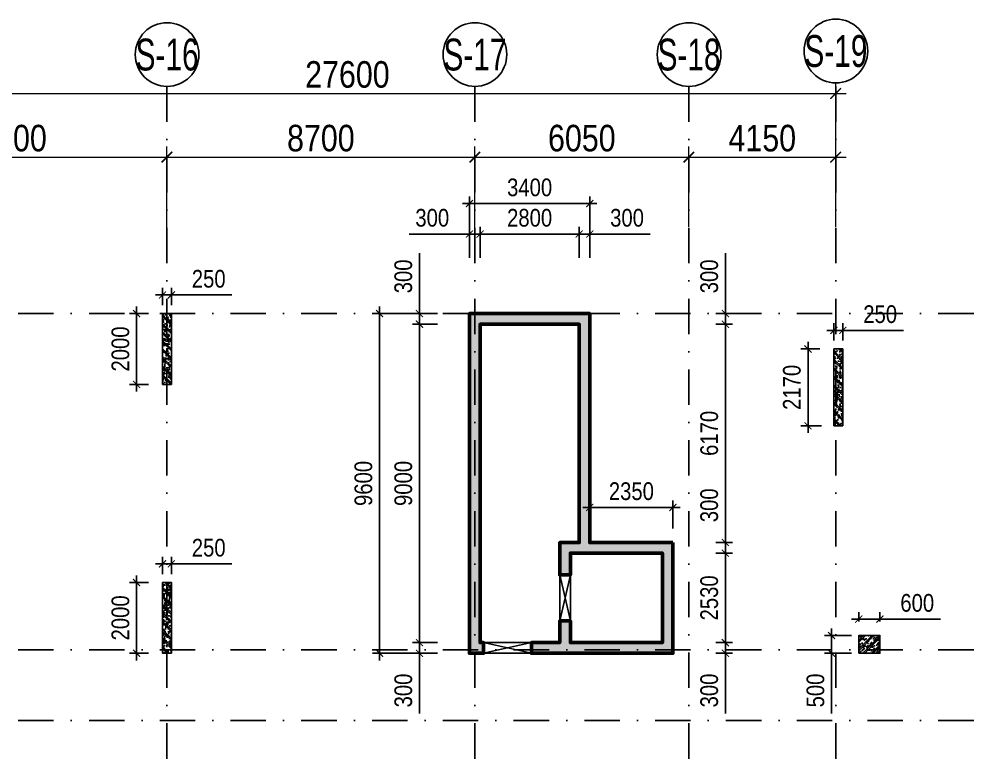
# Model space of a CAD drawing. Header units: millimetres. Extents: x 13965 to 1327256, y -72704 to 46237.
# Drawn here: x 890544 to 917364, y -25068 to -4237 of the extents above; entities that cross this region are included whole.
import ezdxf
from ezdxf.enums import TextEntityAlignment as Align

# ---------------------------------------------------------------- set-up
doc = ezdxf.new("R2010")
doc.units = ezdxf.units.MM
doc.header["$MEASUREMENT"] = 0
doc.linetypes.add('DASHDOT', pattern=[1, 0.5, -0.25, 0, -0.25])
doc.linetypes.add('DASHED', pattern=[4.5, 3, -1.5])
for name, color, linetype in [('AUDIT_I_220807103235-17', 50, 'Continuous'), ('ccu11-Khuat', 9, 'DASHED'), ('ccu11-Thay', 7, 'Continuous'), ('KC2-DIM', 251, 'Continuous'), ('KT-Dim', 8, 'Continuous'), ('KT-Luoi truc South Tower', 8, 'DASHDOT'), ('ST_MBDV Cot vach 220805$0$AUDIT_I_220805193045-5', 6, 'Continuous'), ('TNG', 50, 'Continuous'), ('Xref_ST_MBDV Cot vach 30.7.2022|Xref_ST_MBDV Cot vach 30.7.2022|Xref_ST_MBDV Cot vach 30.7.2022|Xref_ST_MBDV Cot vach 30.7.2022|A-GRID-SYM', 50, 'Continuous')]:
    doc.layers.add(name, color=color, linetype=linetype)
doc.layers.add('KT-Kich thuoc', color=159, linetype='Continuous', lineweight=18)
doc.layers.add('ST_MBDV Cot vach 220805$0$KT-Net cot vach', color=6, linetype='Continuous', lineweight=50)
doc.styles.add('Arial Narrow', font='ARIALN.TTF')
doc.styles.add('HBA-Text', font='GOTHIC.TTF')
doc.dimstyles.new('ccu12-200', dxfattribs={"dimscale": 200, "dimtxt": 2.5, "dimasz": 1, "dimexe": 1, "dimexo": 2, "dimgap": 1, "dimtad": 1, "dimdec": 0, "dimdsep": 46, "dimtxsty": 'Arial Narrow', "dimblk": 'ARCHTICK', "dimcen": -1, "dimdle": 1, "dimclrd": 256, "dimclre": 256, "dimclrt": 3, "dimadec": 0, "dimazin": 2, "dimtfac": 0.1, "dimtdec": 0, "dimtmove": 0, "dimatfit": 1, "dimldrblk": 'ARCHTICK', "dimfxl": 1, "dimtvp": 0.833333, "dimtolj": 1, "dimtzin": 12, "dimarcsym": 0})
doc.dimstyles.new('CCU_1-300', dxfattribs={"dimscale": 300, "dimtxt": 2.5, "dimasz": 1, "dimexe": 1, "dimexo": 2, "dimgap": 0.5, "dimtad": 1, "dimdec": 0, "dimdsep": 46, "dimtxsty": 'Arial Narrow', "dimblk": 'ARCHTICK', "dimcen": -1, "dimdle": 1, "dimclrd": 256, "dimclre": 256, "dimclrt": 3, "dimadec": 0, "dimazin": 2, "dimtfac": 0.1, "dimtdec": 0, "dimtix": 1, "dimtmove": 2, "dimatfit": 1, "dimfxl": 1, "dimtvp": 0.833333, "dimtolj": 1, "dimtzin": 12, "dimarcsym": 0})

# ---------------------------------------------------------------- blocks, each defined once
blk = doc.blocks.new('_ArchTick')
at = {"color": 0, "const_width": 0.15}
blk.add_lwpolyline([(-0.5, -0.5), (0.5, 0.5)], dxfattribs=at)
blk = doc.blocks.new('*D1069')
at = {"layer": 'Defpoints', "color": 0, "transparency": 16777216}
for p in [(-25223, 31492), (-33923, 28684, 0), (-25223, 28649, 0)]:
    blk.add_point(p, dxfattribs=at)
at = {"layer": 'KT-Kich thuoc', "lineweight": -2, "transparency": 16777216}
for p, q in [((-33923, 29284), (-33923, 31792)), ((-25223, 29249), (-25223, 31792)), ((-34223, 31492), (-24923, 31492))]:
    blk.add_line(p, q, dxfattribs=at)
at = {"layer": 'KT-Kich thuoc', "lineweight": -2, "transparency": 16777216, "xscale": 300, "yscale": 300, "zscale": 300, "rotation": 180}
blk.add_blockref('_ArchTick', (-33923, 31492), dxfattribs=at)
at = {"layer": 'KT-Kich thuoc', "lineweight": -2, "transparency": 16777216, "xscale": 300, "yscale": 300, "zscale": 300}
blk.add_blockref('_ArchTick', (-25223, 31492), dxfattribs=at)
at = {"layer": 'KT-Kich thuoc', "color": 3, "transparency": 16777216, "insert": (-29573, 32025), "char_height": 750, "attachment_point": 5, "style": 'Arial Narrow'}
blk.add_mtext('\\A1;8700', dxfattribs=at)
blk = doc.blocks.new('*D1070')
at = {"layer": 'Defpoints', "color": 0, "transparency": 16777216}
for p in [(-16523, 31492), (-16523, 28791, 0), (-25223, 28649, 0)]:
    blk.add_point(p, dxfattribs=at)
at = {"layer": 'KT-Kich thuoc', "lineweight": -2, "transparency": 16777216}
for p, q in [((-25223, 29249), (-25223, 31792)), ((-16523, 29391), (-16523, 31792)), ((-25523, 31492), (-16223, 31492))]:
    blk.add_line(p, q, dxfattribs=at)
at = {"layer": 'KT-Kich thuoc', "lineweight": -2, "transparency": 16777216, "xscale": 300, "yscale": 300, "zscale": 300, "rotation": 180}
blk.add_blockref('_ArchTick', (-25223, 31492), dxfattribs=at)
at = {"layer": 'KT-Kich thuoc', "lineweight": -2, "transparency": 16777216, "xscale": 300, "yscale": 300, "zscale": 300}
blk.add_blockref('_ArchTick', (-16523, 31492), dxfattribs=at)
at = {"layer": 'KT-Kich thuoc', "color": 3, "transparency": 16777216, "insert": (-20873, 32025), "char_height": 750, "attachment_point": 5, "style": 'Arial Narrow'}
blk.add_mtext('\\A1;8700', dxfattribs=at)
blk = doc.blocks.new('*D1071')
at = {"layer": 'Defpoints', "color": 0, "transparency": 16777216}
for p in [(-10473, 31492), (-16523, 28791), (-10473, 28921, 0)]:
    blk.add_point(p, dxfattribs=at)
at = {"layer": 'KT-Kich thuoc', "lineweight": -2, "transparency": 16777216}
for p, q in [((-16523, 29391), (-16523, 31792)), ((-10473, 29521), (-10473, 31792)), ((-16823, 31492), (-10173, 31492))]:
    blk.add_line(p, q, dxfattribs=at)
at = {"layer": 'KT-Kich thuoc', "lineweight": -2, "transparency": 16777216, "xscale": 300, "yscale": 300, "zscale": 300, "rotation": 180}
blk.add_blockref('_ArchTick', (-16523, 31492), dxfattribs=at)
at = {"layer": 'KT-Kich thuoc', "lineweight": -2, "transparency": 16777216, "xscale": 300, "yscale": 300, "zscale": 300}
blk.add_blockref('_ArchTick', (-10473, 31492), dxfattribs=at)
at = {"layer": 'KT-Kich thuoc', "color": 3, "transparency": 16777216, "insert": (-13498, 32025), "char_height": 750, "attachment_point": 5, "style": 'Arial Narrow'}
blk.add_mtext('\\A1;6050', dxfattribs=at)
blk = doc.blocks.new('*D1072')
at = {"layer": 'Defpoints', "color": 0, "transparency": 16777216}
for p in [(-6323, 31492), (-6323, 29040), (-10473, 28921, 0)]:
    blk.add_point(p, dxfattribs=at)
at = {"layer": 'KT-Kich thuoc', "lineweight": -2, "transparency": 16777216}
for p, q in [((-10473, 29521), (-10473, 31792)), ((-6323, 29640), (-6323, 31792)), ((-10773, 31492), (-6023, 31492))]:
    blk.add_line(p, q, dxfattribs=at)
at = {"layer": 'KT-Kich thuoc', "lineweight": -2, "transparency": 16777216, "xscale": 300, "yscale": 300, "zscale": 300, "rotation": 180}
blk.add_blockref('_ArchTick', (-10473, 31492), dxfattribs=at)
at = {"layer": 'KT-Kich thuoc', "lineweight": -2, "transparency": 16777216, "xscale": 300, "yscale": 300, "zscale": 300}
blk.add_blockref('_ArchTick', (-6323, 31492), dxfattribs=at)
at = {"layer": 'KT-Kich thuoc', "color": 3, "transparency": 16777216, "insert": (-8398, 32025), "char_height": 750, "attachment_point": 5, "style": 'Arial Narrow'}
blk.add_mtext('\\A1;4150', dxfattribs=at)
blk = doc.blocks.new('*D1073')
at = {"layer": 'Defpoints', "color": 0, "transparency": 16777216}
for p in [(-6323, 33292), (-33923, 28921), (-6323, 28921)]:
    blk.add_point(p, dxfattribs=at)
at = {"layer": 'KT-Kich thuoc', "lineweight": -2, "transparency": 16777216}
for p, q in [((-33923, 29521), (-33923, 33592)), ((-6323, 29521), (-6323, 33592)), ((-34223, 33292), (-6023, 33292))]:
    blk.add_line(p, q, dxfattribs=at)
at = {"layer": 'KT-Kich thuoc', "lineweight": -2, "transparency": 16777216, "xscale": 300, "yscale": 300, "zscale": 300, "rotation": 180}
blk.add_blockref('_ArchTick', (-33923, 33292), dxfattribs=at)
at = {"layer": 'KT-Kich thuoc', "lineweight": -2, "transparency": 16777216, "xscale": 300, "yscale": 300, "zscale": 300}
blk.add_blockref('_ArchTick', (-6323, 33292), dxfattribs=at)
at = {"layer": 'KT-Kich thuoc', "color": 3, "transparency": 16777216, "insert": (-20123, 33825), "char_height": 750, "attachment_point": 5, "style": 'Arial Narrow'}
blk.add_mtext('\\A1;27600', dxfattribs=at)
blk = doc.blocks.new('GRID-SYM-flat-73')
at = {"layer": 'Xref_ST_MBDV Cot vach 30.7.2022|Xref_ST_MBDV Cot vach 30.7.2022|Xref_ST_MBDV Cot vach 30.7.2022|Xref_ST_MBDV Cot vach 30.7.2022|A-GRID-SYM'}
blk.add_circle((0, 0, 0), 900, dxfattribs=at)
at = {"layer": 'Xref_ST_MBDV Cot vach 30.7.2022|Xref_ST_MBDV Cot vach 30.7.2022|Xref_ST_MBDV Cot vach 30.7.2022|Xref_ST_MBDV Cot vach 30.7.2022|A-GRID-SYM', "style": 'HBA-Text'}
blk.add_attdef('GRID', text='', height=900, rotation=359.6303, dxfattribs=at).set_placement((0, 0, 0), align=Align.MIDDLE_CENTER)
blk = doc.blocks.new('*D708')
at = {"layer": 'Defpoints', "color": 0, "transparency": 16777216}
for p in [(901862, -12564), (902773, -12564), (902773, -12864)]:
    blk.add_point(p, dxfattribs=at)
at = {"layer": 'KC2-DIM', "lineweight": -2, "transparency": 16777216}
for p, q in [((901862, -12564), (901862, -10859)), ((902373, -12564), (901662, -12564)), ((901862, -12864), (901862, -12564)), ((902373, -12864), (901662, -12864)), ((901862, -12864), (901862, -13064))]:
    blk.add_line(p, q, dxfattribs=at)
at = {"layer": 'KC2-DIM', "lineweight": -2, "transparency": 16777216, "xscale": 200, "yscale": 200, "zscale": 200}
for p, rotation in [((901862, -12564), 270), ((901862, -12864), 90)]:
    blk.add_blockref('_ArchTick', p, dxfattribs=dict(at, rotation=rotation))
at = {"layer": 'KC2-DIM', "color": 3, "transparency": 16777216, "insert": (901407, -11512), "char_height": 500, "attachment_point": 5, "rotation": 90, "style": 'Arial Narrow'}
blk.add_mtext('\\A1;300', dxfattribs=at)
blk = doc.blocks.new('*D709')
at = {"layer": 'Defpoints', "color": 0, "transparency": 16777216}
for p in [(902773, -12864), (901862, -21864), (902773, -21864)]:
    blk.add_point(p, dxfattribs=at)
at = {"layer": 'KC2-DIM', "lineweight": -2, "transparency": 16777216}
for p, q in [((902373, -12864), (901662, -12864)), ((901862, -12664), (901862, -22064)), ((902373, -21864), (901662, -21864))]:
    blk.add_line(p, q, dxfattribs=at)
at = {"layer": 'KC2-DIM', "lineweight": -2, "transparency": 16777216, "xscale": 200, "yscale": 200, "zscale": 200}
for p, rotation in [((901862, -12864), 90), ((901862, -21864), 270)]:
    blk.add_blockref('_ArchTick', p, dxfattribs=dict(at, rotation=rotation))
at = {"layer": 'KC2-DIM', "color": 3, "transparency": 16777216, "insert": (901407, -17364), "char_height": 500, "attachment_point": 5, "rotation": 90, "style": 'Arial Narrow'}
blk.add_mtext('\\A1;9000', dxfattribs=at)
blk = doc.blocks.new('*D710')
at = {"layer": 'Defpoints', "color": 0, "transparency": 16777216}
for p in [(902773, -21864), (901862, -22164), (902773, -22164)]:
    blk.add_point(p, dxfattribs=at)
at = {"layer": 'KC2-DIM', "lineweight": -2, "transparency": 16777216}
for p, q in [((901862, -21864), (901862, -21664)), ((902373, -21864), (901662, -21864)), ((901862, -21864), (901862, -22164)), ((902373, -22164), (901662, -22164)), ((901862, -22164), (901862, -23868))]:
    blk.add_line(p, q, dxfattribs=at)
at = {"layer": 'KC2-DIM', "lineweight": -2, "transparency": 16777216, "xscale": 200, "yscale": 200, "zscale": 200}
for p, rotation in [((901862, -21864), 270), ((901862, -22164), 90)]:
    blk.add_blockref('_ArchTick', p, dxfattribs=dict(at, rotation=rotation))
at = {"layer": 'KC2-DIM', "color": 3, "transparency": 16777216, "insert": (901407, -23216), "char_height": 500, "attachment_point": 5, "rotation": 90, "style": 'Arial Narrow'}
blk.add_mtext('\\A1;300', dxfattribs=at)
blk = doc.blocks.new('*D711')
at = {"layer": 'Defpoints', "color": 0, "transparency": 16777216}
for p in [(900734, -12564), (902773, -12564), (902773, -22164)]:
    blk.add_point(p, dxfattribs=at)
at = {"layer": 'KC2-DIM', "lineweight": -2, "transparency": 16777216}
for p, q in [((902373, -12564), (900534, -12564)), ((900734, -22364), (900734, -12364)), ((902373, -22164), (900534, -22164))]:
    blk.add_line(p, q, dxfattribs=at)
at = {"layer": 'KC2-DIM', "lineweight": -2, "transparency": 16777216, "xscale": 200, "yscale": 200, "zscale": 200}
for p, rotation in [((900734, -12564), 90), ((900734, -22164), 270)]:
    blk.add_blockref('_ArchTick', p, dxfattribs=dict(at, rotation=rotation))
at = {"layer": 'KC2-DIM', "color": 3, "transparency": 16777216, "insert": (900279, -17364), "char_height": 500, "attachment_point": 5, "rotation": 90, "style": 'Arial Narrow'}
blk.add_mtext('\\A1;9600', dxfattribs=at)
blk = doc.blocks.new('*D712')
at = {"layer": 'Defpoints', "color": 0, "transparency": 16777216}
for p in [(903275, -10315), (903275, -11386), (903575, -11386)]:
    blk.add_point(p, dxfattribs=at)
at = {"layer": 'KC2-DIM', "lineweight": -2, "transparency": 16777216}
for p, q in [((903275, -10986), (903275, -10115)), ((903575, -10986), (903575, -10115)), ((903275, -10315), (901571, -10315)), ((903575, -10315), (903275, -10315)), ((903575, -10315), (903775, -10315))]:
    blk.add_line(p, q, dxfattribs=at)
at = {"layer": 'KC2-DIM', "lineweight": -2, "transparency": 16777216, "xscale": 200, "yscale": 200, "zscale": 200}
blk.add_blockref('_ArchTick', (903275, -10315), dxfattribs=at)
at = {"layer": 'KC2-DIM', "lineweight": -2, "transparency": 16777216, "xscale": 200, "yscale": 200, "zscale": 200, "rotation": 180}
blk.add_blockref('_ArchTick', (903575, -10315), dxfattribs=at)
at = {"layer": 'KC2-DIM', "color": 3, "transparency": 16777216, "insert": (902223, -9859), "char_height": 500, "attachment_point": 5, "style": 'Arial Narrow'}
blk.add_mtext('\\A1;300', dxfattribs=at)
blk = doc.blocks.new('*D713')
at = {"layer": 'Defpoints', "color": 0, "transparency": 16777216}
for p in [(906375, -10315), (903575, -11386), (906375, -11386)]:
    blk.add_point(p, dxfattribs=at)
at = {"layer": 'KC2-DIM', "lineweight": -2, "transparency": 16777216}
for p, q in [((903575, -10986), (903575, -10115)), ((906375, -10986), (906375, -10115)), ((903375, -10315), (906575, -10315))]:
    blk.add_line(p, q, dxfattribs=at)
at = {"layer": 'KC2-DIM', "lineweight": -2, "transparency": 16777216, "xscale": 200, "yscale": 200, "zscale": 200, "rotation": 180}
blk.add_blockref('_ArchTick', (903575, -10315), dxfattribs=at)
at = {"layer": 'KC2-DIM', "lineweight": -2, "transparency": 16777216, "xscale": 200, "yscale": 200, "zscale": 200}
blk.add_blockref('_ArchTick', (906375, -10315), dxfattribs=at)
at = {"layer": 'KC2-DIM', "color": 3, "transparency": 16777216, "insert": (904975, -9859), "char_height": 500, "attachment_point": 5, "style": 'Arial Narrow'}
blk.add_mtext('\\A1;2800', dxfattribs=at)
blk = doc.blocks.new('*D714')
at = {"layer": 'Defpoints', "color": 0, "transparency": 16777216}
for p in [(906675, -10315), (906375, -11386), (906675, -11386)]:
    blk.add_point(p, dxfattribs=at)
at = {"layer": 'KC2-DIM', "lineweight": -2, "transparency": 16777216}
for p, q in [((906375, -10986), (906375, -10115)), ((906675, -10986), (906675, -10115)), ((906375, -10315), (906175, -10315)), ((906375, -10315), (906675, -10315)), ((906675, -10315), (908380, -10315))]:
    blk.add_line(p, q, dxfattribs=at)
at = {"layer": 'KC2-DIM', "lineweight": -2, "transparency": 16777216, "xscale": 200, "yscale": 200, "zscale": 200}
blk.add_blockref('_ArchTick', (906375, -10315), dxfattribs=at)
at = {"layer": 'KC2-DIM', "lineweight": -2, "transparency": 16777216, "xscale": 200, "yscale": 200, "zscale": 200, "rotation": 180}
blk.add_blockref('_ArchTick', (906675, -10315), dxfattribs=at)
at = {"layer": 'KC2-DIM', "color": 3, "transparency": 16777216, "insert": (907728, -9859), "char_height": 500, "attachment_point": 5, "style": 'Arial Narrow'}
blk.add_mtext('\\A1;300', dxfattribs=at)
blk = doc.blocks.new('*D715')
at = {"layer": 'Defpoints', "color": 0, "transparency": 16777216}
for p in [(906675, -9455), (903275, -11386), (906675, -11386)]:
    blk.add_point(p, dxfattribs=at)
at = {"layer": 'KC2-DIM', "lineweight": -2, "transparency": 16777216}
for p, q in [((903275, -10986), (903275, -9255)), ((906675, -10986), (906675, -9255)), ((903075, -9455), (906875, -9455))]:
    blk.add_line(p, q, dxfattribs=at)
at = {"layer": 'KC2-DIM', "lineweight": -2, "transparency": 16777216, "xscale": 200, "yscale": 200, "zscale": 200, "rotation": 180}
blk.add_blockref('_ArchTick', (903275, -9455), dxfattribs=at)
at = {"layer": 'KC2-DIM', "lineweight": -2, "transparency": 16777216, "xscale": 200, "yscale": 200, "zscale": 200}
blk.add_blockref('_ArchTick', (906675, -9455), dxfattribs=at)
at = {"layer": 'KC2-DIM', "color": 3, "transparency": 16777216, "insert": (904975, -9000), "char_height": 500, "attachment_point": 5, "style": 'Arial Narrow'}
blk.add_mtext('\\A1;3400', dxfattribs=at)
blk = doc.blocks.new('*D716')
at = {"layer": 'Defpoints', "color": 0, "transparency": 16777216}
for p in [(909836, -21864), (909836, -22164), (910507, -22164)]:
    blk.add_point(p, dxfattribs=at)
at = {"layer": 'KC2-DIM', "lineweight": -2, "transparency": 16777216}
for p, q in [((910507, -21864), (910507, -21664)), ((910236, -21864), (910707, -21864)), ((910507, -21864), (910507, -22164)), ((910236, -22164), (910707, -22164)), ((910507, -22164), (910507, -23868))]:
    blk.add_line(p, q, dxfattribs=at)
at = {"layer": 'KC2-DIM', "lineweight": -2, "transparency": 16777216, "xscale": 200, "yscale": 200, "zscale": 200}
for p, rotation in [((910507, -21864), 270), ((910507, -22164), 90)]:
    blk.add_blockref('_ArchTick', p, dxfattribs=dict(at, rotation=rotation))
at = {"layer": 'KC2-DIM', "color": 3, "transparency": 16777216, "insert": (910052, -23216), "char_height": 500, "attachment_point": 5, "rotation": 90, "style": 'Arial Narrow'}
blk.add_mtext('\\A1;300', dxfattribs=at)
blk = doc.blocks.new('*D717')
at = {"layer": 'Defpoints', "color": 0, "transparency": 16777216}
for p in [(909836, -19334), (910507, -19334), (909836, -21864)]:
    blk.add_point(p, dxfattribs=at)
at = {"layer": 'KC2-DIM', "lineweight": -2, "transparency": 16777216}
for p, q in [((910507, -22064), (910507, -19134)), ((910236, -19334), (910707, -19334)), ((910236, -21864), (910707, -21864))]:
    blk.add_line(p, q, dxfattribs=at)
at = {"layer": 'KC2-DIM', "lineweight": -2, "transparency": 16777216, "xscale": 200, "yscale": 200, "zscale": 200}
for p, rotation in [((910507, -19334), 90), ((910507, -21864), 270)]:
    blk.add_blockref('_ArchTick', p, dxfattribs=dict(at, rotation=rotation))
at = {"layer": 'KC2-DIM', "color": 3, "transparency": 16777216, "insert": (910052, -20599), "char_height": 500, "attachment_point": 5, "rotation": 90, "style": 'Arial Narrow'}
blk.add_mtext('\\A1;2530', dxfattribs=at)
blk = doc.blocks.new('*D718')
at = {"layer": 'Defpoints', "color": 0, "transparency": 16777216}
for p in [(909836, -19034), (910507, -19034), (909836, -19334)]:
    blk.add_point(p, dxfattribs=at)
at = {"layer": 'KC2-DIM', "lineweight": -2, "transparency": 16777216}
for p, q in [((910507, -19034), (910507, -17329)), ((910236, -19034), (910707, -19034)), ((910507, -19334), (910507, -19034)), ((910236, -19334), (910707, -19334)), ((910507, -19334), (910507, -19534))]:
    blk.add_line(p, q, dxfattribs=at)
at = {"layer": 'KC2-DIM', "lineweight": -2, "transparency": 16777216, "xscale": 200, "yscale": 200, "zscale": 200}
for p, rotation in [((910507, -19034), 270), ((910507, -19334), 90)]:
    blk.add_blockref('_ArchTick', p, dxfattribs=dict(at, rotation=rotation))
at = {"layer": 'KC2-DIM', "color": 3, "transparency": 16777216, "insert": (910052, -17982), "char_height": 500, "attachment_point": 5, "rotation": 90, "style": 'Arial Narrow'}
blk.add_mtext('\\A1;300', dxfattribs=at)
blk = doc.blocks.new('*D719')
at = {"layer": 'Defpoints', "color": 0, "transparency": 16777216}
for p in [(909836, -12864), (910507, -12864), (909836, -19034)]:
    blk.add_point(p, dxfattribs=at)
at = {"layer": 'KC2-DIM', "lineweight": -2, "transparency": 16777216}
for p, q in [((910236, -12864), (910707, -12864)), ((910507, -19234), (910507, -12664)), ((910236, -19034), (910707, -19034))]:
    blk.add_line(p, q, dxfattribs=at)
at = {"layer": 'KC2-DIM', "lineweight": -2, "transparency": 16777216, "xscale": 200, "yscale": 200, "zscale": 200}
for p, rotation in [((910507, -12864), 90), ((910507, -19034), 270)]:
    blk.add_blockref('_ArchTick', p, dxfattribs=dict(at, rotation=rotation))
at = {"layer": 'KC2-DIM', "color": 3, "transparency": 16777216, "insert": (910052, -15949), "char_height": 500, "attachment_point": 5, "rotation": 90, "style": 'Arial Narrow'}
blk.add_mtext('\\A1;6170', dxfattribs=at)
blk = doc.blocks.new('*D720')
at = {"layer": 'Defpoints', "color": 0, "transparency": 16777216}
for p in [(909836, -12564), (910507, -12564), (909836, -12864)]:
    blk.add_point(p, dxfattribs=at)
at = {"layer": 'KC2-DIM', "lineweight": -2, "transparency": 16777216}
for p, q in [((910507, -12564), (910507, -10859)), ((910236, -12564), (910707, -12564)), ((910507, -12864), (910507, -12564)), ((910236, -12864), (910707, -12864)), ((910507, -12864), (910507, -13064))]:
    blk.add_line(p, q, dxfattribs=at)
at = {"layer": 'KC2-DIM', "lineweight": -2, "transparency": 16777216, "xscale": 200, "yscale": 200, "zscale": 200}
for p, rotation in [((910507, -12564), 270), ((910507, -12864), 90)]:
    blk.add_blockref('_ArchTick', p, dxfattribs=dict(at, rotation=rotation))
at = {"layer": 'KC2-DIM', "color": 3, "transparency": 16777216, "insert": (910052, -11512), "char_height": 500, "attachment_point": 5, "rotation": 90, "style": 'Arial Narrow'}
blk.add_mtext('\\A1;300', dxfattribs=at)
blk = doc.blocks.new('*D721')
at = {"layer": 'Defpoints', "color": 0, "transparency": 16777216}
for p in [(909025, -18042), (906675, -18720), (909025, -19034)]:
    blk.add_point(p, dxfattribs=at)
at = {"layer": 'KC2-DIM', "lineweight": -2, "transparency": 16777216}
for p, q in [((906675, -18320), (906675, -17842)), ((909025, -18634), (909025, -17842)), ((906475, -18042), (909225, -18042))]:
    blk.add_line(p, q, dxfattribs=at)
at = {"layer": 'KC2-DIM', "lineweight": -2, "transparency": 16777216, "xscale": 200, "yscale": 200, "zscale": 200, "rotation": 180}
blk.add_blockref('_ArchTick', (906675, -18042), dxfattribs=at)
at = {"layer": 'KC2-DIM', "lineweight": -2, "transparency": 16777216, "xscale": 200, "yscale": 200, "zscale": 200}
blk.add_blockref('_ArchTick', (909025, -18042), dxfattribs=at)
at = {"layer": 'KC2-DIM', "color": 3, "transparency": 16777216, "insert": (907850, -17586), "char_height": 500, "attachment_point": 5, "style": 'Arial Narrow'}
blk.add_mtext('\\A1;2350', dxfattribs=at)
blk = doc.blocks.new('*D792')
at = {"layer": 'Defpoints', "color": 0, "transparency": 16777216}
for p in [(914475, -21664, 0), (913509, -22164), (914475, -22164, 0)]:
    blk.add_point(p, dxfattribs=at)
at = {"layer": 'KC2-DIM', "lineweight": -2, "transparency": 16777216}
for p, q in [((914075, -21664), (913309, -21664)), ((913509, -21664), (913509, -21464)), ((913509, -21664), (913509, -22164)), ((914075, -22164), (913309, -22164)), ((913509, -22164), (913509, -23868))]:
    blk.add_line(p, q, dxfattribs=at)
at = {"layer": 'KC2-DIM', "lineweight": -2, "transparency": 16777216, "xscale": 200, "yscale": 200, "zscale": 200}
for p, rotation in [((913509, -21664), 270), ((913509, -22164), 90)]:
    blk.add_blockref('_ArchTick', p, dxfattribs=dict(at, rotation=rotation))
at = {"layer": 'KC2-DIM', "color": 3, "transparency": 16777216, "insert": (913054, -23216), "char_height": 500, "attachment_point": 5, "rotation": 90, "style": 'Arial Narrow'}
blk.add_mtext('\\A1;500', dxfattribs=at)
blk = doc.blocks.new('*D791')
at = {"layer": 'Defpoints', "color": 0, "transparency": 16777216}
for p in [(914875, -21198), (914275, -21664, 0), (914875, -21664, 0)]:
    blk.add_point(p, dxfattribs=at)
at = {"layer": 'KC2-DIM', "lineweight": -2, "transparency": 16777216}
for p, q in [((914275, -21264), (914275, -20998)), ((914875, -21264), (914875, -20998)), ((914275, -21198), (914075, -21198)), ((914275, -21198), (914875, -21198)), ((914875, -21198), (916582, -21198))]:
    blk.add_line(p, q, dxfattribs=at)
at = {"layer": 'KC2-DIM', "lineweight": -2, "transparency": 16777216, "xscale": 200, "yscale": 200, "zscale": 200}
blk.add_blockref('_ArchTick', (914275, -21198), dxfattribs=at)
at = {"layer": 'KC2-DIM', "lineweight": -2, "transparency": 16777216, "xscale": 200, "yscale": 200, "zscale": 200, "rotation": 180}
blk.add_blockref('_ArchTick', (914875, -21198), dxfattribs=at)
at = {"layer": 'KC2-DIM', "color": 3, "transparency": 16777216, "insert": (915929, -20743), "char_height": 500, "attachment_point": 5, "style": 'Arial Narrow'}
blk.add_mtext('\\A1;600', dxfattribs=at)
blk = doc.blocks.new('*D799')
at = {"layer": 'Defpoints', "color": 0, "transparency": 16777216}
for p in [(912842, -13564), (913575, -13564, 0), (913625, -15734)]:
    blk.add_point(p, dxfattribs=at)
at = {"layer": 'KC2-DIM', "lineweight": -2, "transparency": 16777216}
for p, q in [((912842, -15934), (912842, -13364)), ((913175, -13564), (912642, -13564)), ((913225, -15734), (912642, -15734))]:
    blk.add_line(p, q, dxfattribs=at)
at = {"layer": 'KC2-DIM', "lineweight": -2, "transparency": 16777216, "xscale": 200, "yscale": 200, "zscale": 200}
for p, rotation in [((912842, -13564), 90), ((912842, -15734), 270)]:
    blk.add_blockref('_ArchTick', p, dxfattribs=dict(at, rotation=rotation))
at = {"layer": 'KC2-DIM', "color": 3, "transparency": 16777216, "insert": (912387, -14649), "char_height": 500, "attachment_point": 5, "rotation": 90, "style": 'Arial Narrow'}
blk.add_mtext('\\A1;2170', dxfattribs=at)
blk = doc.blocks.new('*D800')
at = {"layer": 'Defpoints', "color": 0, "transparency": 16777216}
for p in [(913825, -13038), (913575, -13724, 0), (913825, -13724, 0)]:
    blk.add_point(p, dxfattribs=at)
at = {"layer": 'KC2-DIM', "lineweight": -2, "transparency": 16777216}
for p, q in [((913575, -13324), (913575, -12838)), ((913825, -13324), (913825, -12838)), ((913575, -13038), (913375, -13038)), ((913575, -13038), (913825, -13038)), ((913825, -13038), (915537, -13038))]:
    blk.add_line(p, q, dxfattribs=at)
at = {"layer": 'KC2-DIM', "lineweight": -2, "transparency": 16777216, "xscale": 200, "yscale": 200, "zscale": 200}
blk.add_blockref('_ArchTick', (913575, -13038), dxfattribs=at)
at = {"layer": 'KC2-DIM', "lineweight": -2, "transparency": 16777216, "xscale": 200, "yscale": 200, "zscale": 200, "rotation": 180}
blk.add_blockref('_ArchTick', (913825, -13038), dxfattribs=at)
at = {"layer": 'KC2-DIM', "color": 3, "transparency": 16777216, "insert": (914881, -12583), "char_height": 500, "attachment_point": 5, "style": 'Arial Narrow'}
blk.add_mtext('\\A1;250', dxfattribs=at)
blk = doc.blocks.new('*D801')
at = {"layer": 'Defpoints', "color": 0, "transparency": 16777216}
for p in [(893867, -12564), (894600, -12564, 0), (894600, -14564, 0)]:
    blk.add_point(p, dxfattribs=at)
at = {"layer": 'KC2-DIM', "lineweight": -2, "transparency": 16777216}
for p, q in [((894200, -12564), (893667, -12564)), ((893867, -14764), (893867, -12364)), ((894200, -14564), (893667, -14564))]:
    blk.add_line(p, q, dxfattribs=at)
at = {"layer": 'KC2-DIM', "lineweight": -2, "transparency": 16777216, "xscale": 200, "yscale": 200, "zscale": 200}
for p, rotation in [((893867, -12564), 90), ((893867, -14564), 270)]:
    blk.add_blockref('_ArchTick', p, dxfattribs=dict(at, rotation=rotation))
at = {"layer": 'KC2-DIM', "color": 3, "transparency": 16777216, "insert": (893412, -13564), "char_height": 500, "attachment_point": 5, "rotation": 90, "style": 'Arial Narrow'}
blk.add_mtext('\\A1;2000', dxfattribs=at)
blk = doc.blocks.new('*D802')
at = {"layer": 'Defpoints', "color": 0, "transparency": 16777216}
for p in [(894850, -12038), (894600, -12724, 0), (894850, -12724, 0)]:
    blk.add_point(p, dxfattribs=at)
at = {"layer": 'KC2-DIM', "lineweight": -2, "transparency": 16777216}
for p, q in [((894600, -12038), (894400, -12038)), ((894600, -12324), (894600, -11838)), ((894600, -12038), (894850, -12038)), ((894850, -12324), (894850, -11838)), ((894850, -12038), (896562, -12038))]:
    blk.add_line(p, q, dxfattribs=at)
at = {"layer": 'KC2-DIM', "lineweight": -2, "transparency": 16777216, "xscale": 200, "yscale": 200, "zscale": 200}
blk.add_blockref('_ArchTick', (894600, -12038), dxfattribs=at)
at = {"layer": 'KC2-DIM', "lineweight": -2, "transparency": 16777216, "xscale": 200, "yscale": 200, "zscale": 200, "rotation": 180}
blk.add_blockref('_ArchTick', (894850, -12038), dxfattribs=at)
at = {"layer": 'KC2-DIM', "color": 3, "transparency": 16777216, "insert": (895906, -11583), "char_height": 500, "attachment_point": 5, "style": 'Arial Narrow'}
blk.add_mtext('\\A1;250', dxfattribs=at)
blk = doc.blocks.new('*D803')
at = {"layer": 'Defpoints', "color": 0, "transparency": 16777216}
for p in [(893867, -20164), (894600, -20164, 0), (894600, -22164, 0)]:
    blk.add_point(p, dxfattribs=at)
at = {"layer": 'KC2-DIM', "lineweight": -2, "transparency": 16777216}
for p, q in [((893867, -22364), (893867, -19964)), ((894200, -20164), (893667, -20164)), ((894200, -22164), (893667, -22164))]:
    blk.add_line(p, q, dxfattribs=at)
at = {"layer": 'KC2-DIM', "lineweight": -2, "transparency": 16777216, "xscale": 200, "yscale": 200, "zscale": 200}
for p, rotation in [((893867, -20164), 90), ((893867, -22164), 270)]:
    blk.add_blockref('_ArchTick', p, dxfattribs=dict(at, rotation=rotation))
at = {"layer": 'KC2-DIM', "color": 3, "transparency": 16777216, "insert": (893412, -21164), "char_height": 500, "attachment_point": 5, "rotation": 90, "style": 'Arial Narrow'}
blk.add_mtext('\\A1;2000', dxfattribs=at)
blk = doc.blocks.new('*D804')
at = {"layer": 'Defpoints', "color": 0, "transparency": 16777216}
for p in [(894850, -19638), (894600, -20324, 0), (894850, -20324, 0)]:
    blk.add_point(p, dxfattribs=at)
at = {"layer": 'KC2-DIM', "lineweight": -2, "transparency": 16777216}
for p, q in [((894600, -19924), (894600, -19438)), ((894850, -19924), (894850, -19438)), ((894600, -19638), (894400, -19638)), ((894600, -19638), (894850, -19638)), ((894850, -19638), (896562, -19638))]:
    blk.add_line(p, q, dxfattribs=at)
at = {"layer": 'KC2-DIM', "lineweight": -2, "transparency": 16777216, "xscale": 200, "yscale": 200, "zscale": 200}
blk.add_blockref('_ArchTick', (894600, -19638), dxfattribs=at)
at = {"layer": 'KC2-DIM', "lineweight": -2, "transparency": 16777216, "xscale": 200, "yscale": 200, "zscale": 200, "rotation": 180}
blk.add_blockref('_ArchTick', (894850, -19638), dxfattribs=at)
at = {"layer": 'KC2-DIM', "color": 3, "transparency": 16777216, "insert": (895906, -19183), "char_height": 500, "attachment_point": 5, "style": 'Arial Narrow'}
blk.add_mtext('\\A1;250', dxfattribs=at)
blk = doc.blocks.new('*U74')
h = blk.add_hatch()
h.set_pattern_fill('VATLIEU04', color=250, scale=40, style=0, pattern_type=2)
h.set_pattern_definition([(50, (-700, 2050), (286.904, -25.1), [30, -330]), (355, (-700, 2050), (-55.5, 300.877), [24, -264]), (100.451, (-676.1, 2047.9), (231.404, 275.776), [25.496, -280.457]), (46.184, (-700, 2130), (426.896, -66.208), [45, -495]), (96.636, (-664.43, 2124.5), (373.865, 389.65), [38.244, -420.685]), (351.184, (-700, 2130), (373.865, 389.65), [36, -396]), (21, (-660, 2110), (238.763, -161.048), [30, -330]), (326, (-660, 2110), (97.326, 290.06), [24, -264]), (71.451, (-640.1, 2096.58), (336.09, 129.012), [25.496, -280.457]), (37.5, (-700, 2050), (4.864, 133.1575), [0, -260.8, 0, -268, 0, -265]), (7.5, (-700, 2050), (105.228, 157.765), [0, -152.8, 0, -254.8, 0, -101]), (327.5, (-789.2, 2050), (213.529, -9.022), [0, -100, 0, -312, 0, -414]), (317.5, (-829.2, 2050), (233.274, 40.042), [0, -130, 0, -207.2, 0, -294]), (45, (-700, 2050), (-120.208, 120.208), []), (45, (-700, 2099), (-120.208, 120.208), [])])
h.paths.add_polyline_path([(-475, -475), (-225, -475), (-225, 1525), (-475, 1525)])
at = {"color": 6, "ltscale": 0.25}
blk.add_lwpolyline([(-475, -475), (-225, -475), (-225, 1525), (-475, 1525)], close=True, dxfattribs=at)
at = {"layer": 'Defpoints', "linetype": 'ByBlock', "ltscale": 30}
for p, q in [((-225, -475), (-475, 1525)), ((-475, -475), (-225, 1525))]:
    blk.add_line(p, q, dxfattribs=at)
blk = doc.blocks.new('*U60')
h = blk.add_hatch()
h.set_pattern_fill('VATLIEU04', color=250, scale=40, style=0, pattern_type=2)
h.set_pattern_definition([(50, (-700, 2219.8), (286.904, -25.1), [30, -330]), (355, (-700, 2219.8), (-55.5, 300.877), [24, -264]), (100.451, (-676.1, 2217.7), (231.404, 275.776), [25.496, -280.457]), (46.184, (-700, 2299.8), (426.896, -66.208), [45, -495]), (96.636, (-664.43, 2294.28), (373.865, 389.65), [38.244, -420.685]), (351.184, (-700, 2299.8), (373.865, 389.65), [36, -396]), (21, (-660, 2279.8), (238.763, -161.048), [30, -330]), (326, (-660, 2279.8), (97.326, 290.06), [24, -264]), (71.451, (-640.1, 2266.37), (336.09, 129.012), [25.496, -280.457]), (37.5, (-700, 2219.79), (4.864, 133.1575), [0, -260.8, 0, -268, 0, -265]), (7.5, (-700, 2219.8), (105.228, 157.765), [0, -152.8, 0, -254.8, 0, -101]), (327.5, (-789.2, 2219.79), (213.529, -9.022), [0, -100, 0, -312, 0, -414]), (317.5, (-829.2, 2219.8), (233.274, 40.042), [0, -130, 0, -207.2, 0, -294]), (45, (-700, 2219.8), (-120.208, 120.208), []), (45, (-700, 2268.8), (-120.208, 120.208), [])])
h.paths.add_polyline_path([(-475, -475), (-225, -475), (-225, 1695), (-475, 1695)])
at = {"color": 6, "ltscale": 0.25}
blk.add_lwpolyline([(-475, -475), (-225, -475), (-225, 1695), (-475, 1695)], close=True, dxfattribs=at)
at = {"layer": 'Defpoints', "linetype": 'ByBlock', "ltscale": 30}
for p, q in [((-225, -475), (-475, 1695)), ((-475, -475), (-225, 1695))]:
    blk.add_line(p, q, dxfattribs=at)
blk = doc.blocks.new('*U66')
h = blk.add_hatch()
h.set_pattern_fill('VATLIEU04', color=250, scale=40, style=0, pattern_type=2)
h.set_pattern_definition([(50, (-450, 650), (286.904, -25.1), [30, -330]), (355, (-450, 650), (-55.5, 300.88), [24, -264]), (100.451, (-426.1, 647.9), (231.404, 275.776), [25.496, -280.457]), (46.184, (-450, 730), (426.9, -66.21), [45, -495]), (96.636, (-414.43, 724.5), (373.87, 389.65), [38.24, -420.69]), (351.184, (-450, 730), (373.86, 389.65), [36, -396]), (21, (-410, 710), (238.763, -161.048), [30, -330]), (326, (-410, 710), (97.326, 290.06), [24, -264]), (71.451, (-390.1, 696.58), (336.09, 129.01), [25.496, -280.457]), (37.5, (-450, 650), (4.864, 133.1575), [0, -260.8, 0, -268, 0, -265]), (7.5, (-450, 650), (105.228, 157.765), [0, -152.8, 0, -254.8, 0, -101]), (327.5, (-539.2, 650), (213.529, -9.022), [0, -100, 0, -312, 0, -414]), (317.5, (-579.2, 650), (233.274, 40.042), [0, -130, 0, -207.2, 0, -294]), (45, (-450, 650), (-120.208, 120.208), []), (45, (-450, 699), (-120.208, 120.208), [])])
h.paths.add_polyline_path([(-475, -475), (25, -475), (25, 125), (-475, 125)])
at = {"color": 6, "ltscale": 0.25}
blk.add_lwpolyline([(-475, -475), (25, -475), (25, 125), (-475, 125)], close=True, dxfattribs=at)
at = {"layer": 'Defpoints', "linetype": 'ByBlock', "ltscale": 30}
for p, q in [((25, -475), (-475, 125)), ((-475, -475), (25, 125))]:
    blk.add_line(p, q, dxfattribs=at)
blk = doc.blocks.new('MBCV-T38')
at = {"layer": 'ST_MBDV Cot vach 220805$0$KT-Net cot vach'}
h = blk.add_hatch(dxfattribs=at)
h.set_pattern_fill('1BETONG2-BOP', color=250, scale=30, style=0, pattern_type=2)
h.set_pattern_definition([(50, (117426.85, -16131.3), (215.17805, -18.82564), [22.5, -247.5]), (355, (117426.85, -16131.3), (-41.6254, 225.65764), [18, -198]), (100.4514, (117444.78, -16132.87), (173.5528, 206.83186), [19.12206, -210.34263]), (46.1842, (117426.85, -16071.3), (320.1723, -49.6557), [33.75, -371.25]), (96.6356, (117453.53, -16075.44), (280.3988, 292.2354), [28.6831, -315.5139]), (351.1842, (117426.85, -16071.3), (280.3986, 292.2356), [27, -297]), (21, (117456.85, -16086.3), (179.0721, -120.78567), [22.5, -247.5]), (226, (117456.85, -16086.3), (201.56464, -109.66194), [18, -198]), (71.4514, (117471.77, -16096.37), (252.0668, 96.75915), [19.12206, -210.34263]), (67.5, (117426.85, -16131.3), (-46.774855, 88.31234), [0, -195.6, 0, -201, 0, -198.75]), (4.5, (117426.85, -16131.3), (85.00528, 114.03096), [0, -114.6, 0, -191.1, 0, -75.75]), (327.5, (117359.95, -16131.3), (160.14673, -6.76646), [0, -75, 0, -234, 0, -310.5]), (317.5, (117329.95, -16131.3), (174.95585, 30.0315), [0, -97.5, 0, -155.4, 0, -220.5]), (315, (117426.85, -16131.3), (90.15611, 90.15611), []), (315, (117426.85, -16094.55), (90.15611, 90.15611), [])])
h.paths.add_polyline_path([(33587, -8592), (33587, -11722), (29587, -11722), (29587, -11422), (30387, -11422), (30387, -10807), (30687, -10807), (30687, -11422), (33287, -11422), (33287, -8892), (30687, -8892), (30687, -9507), (30387, -9507), (30387, -8592), (30937, -8592), (30937, -2422), (28137, -2422), (28137, -11422), (28237, -11422), (28237, -11722), (27837, -11722), (27837, -2122), (31237, -2122), (31237, -8592)])
at = {"layer": 'ccu11-Khuat', "color": 6, "ltscale": 0.2, "elevation": 0}
for points in [[(30387, -9507), (30387, -10807)], [(28237, -11422), (29587, -11422)], [(28237, -11722), (29587, -11722)]]:
    blk.add_lwpolyline(points, dxfattribs=at)
at = {"layer": 'ccu11-Thay', "color": 6, "ltscale": 0.5, "elevation": 0}
blk.add_lwpolyline([(30687, -9507), (30687, -10807)], dxfattribs=at)
at = {"layer": 'ST_MBDV Cot vach 220805$0$KT-Net cot vach'}
for p, q in [((30387, -10807, 0), (30387, -11422, 0)), ((30687, -10807, 0), (30687, -11422, 0)), ((28237, -11722, 0), (28237, -11422, 0)), ((29587, -11422, 0), (30387, -11422, 0)), ((29587, -11722, 0), (29587, -11422, 0)), ((29587, -11722, 0), (33587, -11722, 0))]:
    blk.add_line(p, q, dxfattribs=at)
at = {"layer": 'ST_MBDV Cot vach 220805$0$KT-Net cot vach', "elevation": 0}
blk.add_lwpolyline([(33587, -8592), (33587, -11722), (29587, -11722), (29587, -11422), (30387, -11422), (30387, -10807), (30687, -10807), (30687, -11422), (33287, -11422), (33287, -8892), (30687, -8892), (30687, -9507), (30387, -9507), (30387, -8592), (30937, -8592), (30937, -2422), (28137, -2422), (28137, -11422), (28237, -11422), (28237, -11722), (27837, -11722), (27837, -2122), (31237, -2122), (31237, -8592), (33587, -8592)], dxfattribs=at)
at = {"layer": 'TNG', "elevation": 0}
blk.add_lwpolyline([(28137, -8722), (28137, -8722), (28137, -4022)], dxfattribs=at)
at = {"layer": 'ST_MBDV Cot vach 220805$0$AUDIT_I_220805193045-5', "linetype": 'ByBlock', "xscale": -1}
for name, p, rotation in [('*U74', (18937, -3647, 0), 359.9999999999985), ('*U74', (18937, -11247, 0), 359.9999999999985), ('*U66', (39312, -11247, 0), 270)]:
    blk.add_blockref(name, p, dxfattribs=dict(at, rotation=rotation))
blk.add_blockref('*U60', (37912, -4817, 0), dxfattribs=at)
blk = doc.blocks.new('Asix South Tower')
at = {"layer": 'KT-Luoi truc South Tower', "ltscale": 2000}
for p, q in [((-25223, 33491.9), (-25223, -4459.1)), ((-16523, 33491.9), (-16523, -4459.1)), ((-10473, 33491.9), (-10473, -4459.1)), ((-6323, 33491.9), (-6323, -4459.1)), ((-49426.2, 27070.4), (10118.8, 27070.4)), ((-49426.2, 17570.4), (10118.8, 17570.4)), ((-49426.2, 15570.4), (10118.8, 15570.4))]:
    blk.add_line(p, q, dxfattribs=at)
at = {"layer": 'KT-Dim'}
ref = blk.add_blockref('GRID-SYM-flat-73', (-25217.9, 34391.9, 0), dxfattribs=dict(at, xscale=-1, rotation=179.6748020054017))
ref.add_attrib('GRID', 'S-16', dxfattribs={"layer": 'AUDIT_I_220807103235-17', "height": 900, "style": 'HBA-Text', "width": 0.7}).set_placement((-25217.9, 34391.9, 0), align=Align.MIDDLE_CENTER)
ref = blk.add_blockref('GRID-SYM-flat-73', (-16517.9, 34391.9, 0), dxfattribs=dict(at, xscale=-1, rotation=179.6748020054017))
ref.add_attrib('GRID', 'S-17', dxfattribs={"layer": 'AUDIT_I_220807103235-17', "height": 900, "style": 'HBA-Text', "width": 0.7}).set_placement((-16517.9, 34391.9, 0), align=Align.MIDDLE_CENTER)
ref = blk.add_blockref('GRID-SYM-flat-73', (-10467.9, 34391.9, 0), dxfattribs=dict(at, xscale=-1, rotation=179.6748020054017))
ref.add_attrib('GRID', 'S-18', dxfattribs={"layer": 'AUDIT_I_220807103235-17', "height": 900, "style": 'HBA-Text', "width": 0.7}).set_placement((-10467.9, 34391.9, 0), align=Align.MIDDLE_CENTER)
ref = blk.add_blockref('GRID-SYM-flat-73', (-6317.9, 34491.9, 0), dxfattribs=dict(at, xscale=-1, rotation=179.6748020054017))
ref.add_attrib('GRID', 'S-19', dxfattribs={"layer": 'AUDIT_I_220807103235-17', "height": 900, "style": 'HBA-Text', "width": 0.7}).set_placement((-6317.9, 34491.9, 0), align=Align.MIDDLE_CENTER)
at = {"layer": 'KT-Kich thuoc'}
for base, p1, p2, picture, middle in [((-6323, 33291.9), (-33923, 28921.3), (-6323, 28921.3), '*D1073', (-20123, 33824.8)), ((-25223, 31491.9), (-33923, 28684.3, 0), (-25223, 28648.7, 0), '*D1069', (-29573, 32024.8)), ((-16523, 31491.9), (-25223, 28648.7, 0), (-16523, 28791, 0), '*D1070', (-20873, 32024.8)), ((-10473, 31491.9), (-16523, 28791), (-10473, 28921.3, 0), '*D1071', (-13498, 32024.8)), ((-6323, 31491.9), (-10473, 28921.3, 0), (-6323, 29040.1), '*D1072', (-8398, 32024.8))]:
    dim = blk.add_linear_dim(base=base, p1=p1, p2=p2, dimstyle='CCU_1-300', dxfattribs=at)
    dim.commit()
    dim.dimension.update_dxf_attribs({"geometry": picture, "text_midpoint": middle})

msp = doc.modelspace()

# ---------------------------------------------------------------- linework, layer by layer
at = {"layer": 'KC2-DIM', "ltscale": 0.5}
for points in [[(906125.3, -19948.9), (905825.3, -21248.9)], [(906125.3, -21248.9), (905825.3, -19948.9)], [(903675.3, -21863.9), (905025.3, -22163.9)], [(905025.3, -21863.9), (903675.3, -22163.9)]]:
    msp.add_lwpolyline(points, dxfattribs=at)

# ---------------------------------------------------------------- block references
at = {"layer": 'ccu11-Khuat'}
msp.add_blockref('MBCV-T38', (875438.3, -10441.7, 0), dxfattribs=at)
at = {"layer": 'KT-Kich thuoc'}
msp.add_blockref('Asix South Tower', (919947.9, -39634.4), dxfattribs=at)

# ---------------------------------------------------------------- dimensions: what is measured, and where the dimension line sits
at = {"layer": 'KC2-DIM'}
for base, p1, p2, picture, middle in [((906675.3, -9455.2), (903275.3, -11386), (906675.3, -11386), '*D715', (904975.3, -8999.9)), ((903275.3, -10314.7), (903575.3, -11386), (903275.3, -11386), '*D712', (902223.1, -9859.5)), ((906375.3, -10314.7), (903575.3, -11386), (906375.3, -11386), '*D713', (904975.3, -9859.5)), ((906675.3, -10314.7), (906375.3, -11386), (906675.3, -11386), '*D714', (907727.6, -9859.5)), ((894850.2, -12038, 0), (894600.2, -12724.4), (894850.2, -12724.4), '*D802', (895905.9, -11582.7, 0)), ((913825.2, -13038), (913575.2, -13724.4, 0), (913825.2, -13724.4, 0), '*D800', (914880.8, -12582.7)), ((909025.3, -18041.8), (906675.3, -18719.7), (909025.3, -19033.9), '*D721', (907850.3, -17586.5)), ((894850.2, -19637.8), (894600.2, -20324.2, 0), (894850.2, -20324.2, 0), '*D804', (895905.9, -19182.5)), ((914875.2, -21197.9, 0), (914275.2, -21663.8, 0), (914875.2, -21663.8, 0), '*D791', (915928.7, -20742.6, 0))]:
    dim = msp.add_linear_dim(base=base, p1=p1, p2=p2, dimstyle='ccu12-200', dxfattribs=at)
    dim.commit()
    dim.dimension.update_dxf_attribs({"geometry": picture, "text_midpoint": middle})
for base, p1, p2, picture, middle in [((901862.4, -12563.9), (902772.7, -12863.9), (902772.7, -12563.9), '*D708', (901407.1, -11511.7)), ((910507.3, -12563.9), (909836.3, -12863.9), (909836.3, -12563.9), '*D720', (910052, -11511.7)), ((893867.2, -12563.9, 0), (894600.2, -14563.9), (894600.2, -12563.9), '*D801', (893411.9, -13563.9, 0)), ((900734, -12563.9), (902772.7, -22163.9), (902772.7, -12563.9), '*D711', (900278.7, -17363.9)), ((901862.4, -21863.9), (902772.7, -12863.9), (902772.7, -21863.9), '*D709', (901407.1, -17363.9)), ((910507.3, -12863.9), (909836.3, -19033.9), (909836.3, -12863.9), '*D719', (910052, -15948.9)), ((912842.2, -13563.9), (913624.9, -15733.7), (913575.2, -13563.9, 0), '*D799', (912386.9, -14648.8)), ((910507.3, -19033.9), (909836.3, -19333.9), (909836.3, -19033.9), '*D718', (910052, -17981.7)), ((910507.3, -19333.9), (909836.3, -21863.9), (909836.3, -19333.9), '*D717', (910052, -20598.9)), ((893867.2, -20163.8), (894600.2, -22163.8, 0), (894600.2, -20163.8, 0), '*D803', (893411.9, -21163.8)), ((901862.4, -22163.9), (902772.7, -21863.9), (902772.7, -22163.9), '*D710', (901407.1, -23216.2)), ((910507.3, -22163.9), (909836.3, -21863.9), (909836.3, -22163.9), '*D716', (910052, -23216.2)), ((913509.1, -22163.8, 0), (914475.2, -21663.8, 0), (914475.2, -22163.8, 0), '*D792', (913053.8, -23216, 0))]:
    dim = msp.add_linear_dim(base=base, p1=p1, p2=p2, angle=90, dimstyle='ccu12-200', dxfattribs=at)
    dim.commit()
    dim.dimension.update_dxf_attribs({"geometry": picture, "text_midpoint": middle})

doc.saveas('drawing.dxf')
